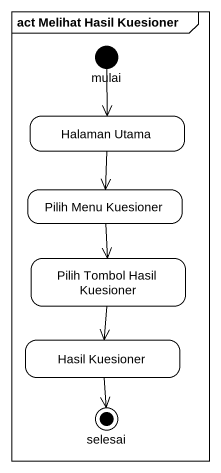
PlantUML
@startuml
mainframe act Melihat Hasil Kuesioner
hide empty description
state mulai <<start>>
state "Halaman Utama" as Halaman_Utama
state "Pilih Menu Kuesioner" as Pilih_Menu_Kuesioner
state "Pilih Tombol Hasil Kuesioner" as Pilih_Tombol_Hasil_Kuesioner
state "Hasil Kuesioner" as Hasil_Kuesioner
state selesai <<end>>
mulai --> Halaman_Utama
Halaman_Utama --> Pilih_Menu_Kuesioner
Pilih_Menu_Kuesioner --> Pilih_Tombol_Hasil_Kuesioner
Pilih_Tombol_Hasil_Kuesioner --> Hasil_Kuesioner
Hasil_Kuesioner --> selesai
@enduml
